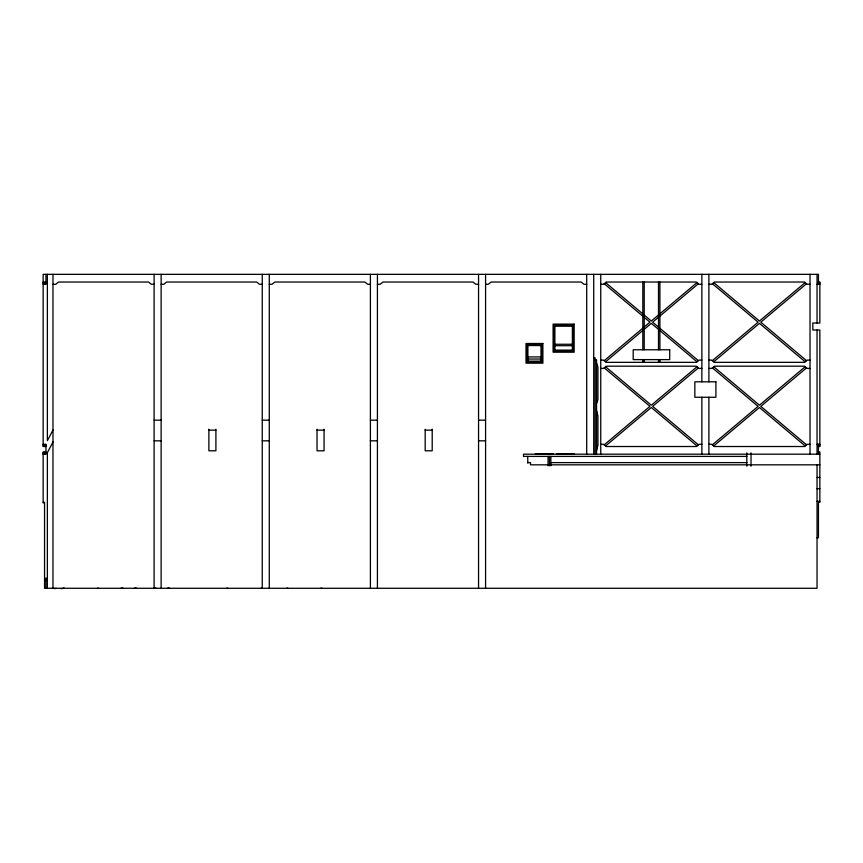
<?xml version="1.0" encoding="UTF-8"?>
<svg xmlns="http://www.w3.org/2000/svg" width="863" height="863" viewBox="0 0 863 863"><rect width="100%" height="100%" fill="white"/><g stroke="black" fill="none" stroke-linecap="round" stroke-linejoin="round"><path stroke-width="1.29" d="M596.527 450.842L597.94 445.168L597.94 415.966L596.527 410.292M596.527 403.604L597.94 399.547L597.94 367.109L596.527 363.053M52.977 430.044L47.368 440.659L47.368 274.348M53.031 441.964L47.368 452.665L47.368 588.275M554.024 351.284L554.887 350.108L554.887 326.214L554.024 325.038L573.248 325.038L573.248 351.284L554.024 351.284L554.024 325.038M573.248 351.284L572.385 350.108L572.385 326.214L573.248 325.038M527.088 362.104L527.897 361.144L527.897 345.534L527.088 344.574L541.813 344.574L541.813 362.104L527.088 362.104L527.088 344.574M541.813 362.104L541.004 361.144L541.004 345.534L541.813 344.574M604.219 360.669L642.816 328.188M644.219 327.001L649.947 322.179L644.219 317.368M658.501 314.984L651.306 321.036L644.219 315.071M659.904 313.808L697.013 282.579M605.599 361.791L642.816 330.475M644.219 329.299L651.306 323.334L658.501 329.386M658.501 317.271L652.665 322.179L658.501 327.099M659.904 316.095L698.404 283.7M604.219 444.833L649.947 406.354L604.219 367.875M697.013 366.753L651.306 405.211L605.599 366.753M605.599 445.955L651.306 407.498L697.013 445.955M698.404 367.875L652.665 406.354L698.404 444.833M712.363 360.669L758.092 322.179L712.363 283.7M805.157 282.579L759.451 321.036L713.755 282.579M713.755 361.791L759.451 323.334L805.157 361.791M806.549 283.7L760.81 322.179L806.549 360.669M712.363 444.833L758.092 406.354L712.363 367.875M805.157 366.753L759.451 405.211L713.755 366.753M713.755 445.955L759.451 407.498L805.157 445.955M806.549 367.875L760.81 406.354L806.549 444.833M121.845 588.21L120.917 588.21M123.096 588.21L122.179 588.21M135.351 588.21L134.434 588.21M136.613 588.21L135.685 588.21M154.844 588.21L153.916 588.21M156.106 588.21L155.178 588.21M168.35 588.21L167.433 588.21M169.612 588.21L168.684 588.21M64.466 588.21L63.506 588.21M98.63 588.21L97.67 588.21M227.875 588.21L226.915 588.21M262.039 588.21L261.09 588.21M287.789 588.21L286.829 588.21M321.953 588.21L320.993 588.21M54.25 588.652L56.224 588.372M61.284 588.652L63.247 588.372M43.15 282.028L45.955 282.028M818.448 282.028L819.85 282.028L819.85 323.01L812.827 323.01L812.827 330.033L819.85 330.033L819.85 446.516L818.448 446.516M43.15 282.579L45.955 282.579M818.448 282.579L819.85 282.579M43.15 283.7L45.955 283.7M818.448 283.7L819.85 283.7M43.15 284.261L45.955 284.261L45.955 274.348M52.977 284.261L55.761 284.261L58.533 282.028L148.555 282.028L151.327 284.261L154.11 284.261M161.133 284.261L163.905 284.261L166.678 282.028L256.699 282.028L259.483 284.261L262.255 284.261M269.278 284.261L272.05 284.261L274.833 282.028L364.855 282.028L367.627 284.261L370.4 284.261M377.422 284.261L380.205 284.261L382.978 282.028L473 282.028L475.772 284.261L478.555 284.261M485.578 284.261L488.35 284.261L491.123 282.028L581.144 282.028L583.927 284.261L586.7 284.261M600.745 284.261L603.517 284.261L606.301 282.028L696.322 282.028L699.095 284.261L701.867 284.261M708.89 284.261L711.673 284.261L714.445 282.028L804.467 282.028L807.239 284.261L810.023 284.261M817.045 284.261L819.85 284.261M554.887 326.214L572.385 326.214M554.887 344.261L572.385 344.261M527.897 345.534L541.004 345.534M554.887 345.707L572.385 345.707M554.887 350.108L572.385 350.108M527.897 356.926L541.004 356.926M593.722 357.789L595.125 357.789L595.125 454.186M527.897 359.03L541.004 359.03M595.125 359.731L596.527 359.731L596.527 454.186M600.745 360.108L603.517 360.108L606.301 362.341L696.322 362.341L699.095 360.108L701.867 360.108M708.89 360.108L711.673 360.108L714.445 362.341L804.467 362.341L807.239 360.108L810.023 360.108M527.897 361.144L541.004 361.144M600.745 368.436L603.517 368.436L606.301 366.192L696.322 366.192L699.095 368.436L701.867 368.436M708.89 368.436L711.673 368.436L714.445 366.192L804.467 366.192L807.239 368.436L810.023 368.436M154.11 420.173L161.133 420.173M262.255 420.173L269.278 420.173M370.4 420.173L377.422 420.173M478.555 420.173L485.578 420.173M208.878 430.152L215.901 430.152M317.034 430.152L324.057 430.152M425.179 430.152L432.201 430.152M154.11 440.82L161.133 440.82M262.255 440.82L269.278 440.82M370.4 440.82L377.422 440.82M478.555 440.82L485.578 440.82M43.15 444.272L45.955 444.272L45.955 454.186L43.15 454.186M600.745 444.272L603.517 444.272L606.301 446.516L696.322 446.516L699.095 444.272L701.867 444.272M708.89 444.272L711.673 444.272L714.445 446.516L804.467 446.516L807.239 444.272L810.023 444.272M817.045 444.272L819.85 444.272M43.15 444.833L45.955 444.833M818.448 444.833L819.85 444.833M43.15 445.955L45.955 445.955M818.448 445.955L819.85 445.955M45.955 446.516L43.15 446.516L43.15 274.348L818.448 274.348L818.448 284.261M45.955 451.953L43.15 451.953L43.15 502.838L44.552 502.838M818.448 451.953L819.85 451.953L819.85 502.277L818.448 502.277L818.448 537.757L817.045 537.757M43.15 452.503L45.955 452.503M43.15 453.625L45.955 453.625M535.416 453.69L553.205 453.69M556.484 453.69L574.273 453.69M819.85 454.186L523.496 454.186L523.496 456.408L746.819 456.408M527.714 462.611L530.518 462.611L530.518 464.823L819.85 464.823M746.819 462.611L550.173 462.611L550.173 465.297M817.207 477.466L819.85 477.466M817.045 488.706L819.85 488.706M817.045 501.306L819.85 501.306M43.15 502.277L44.552 502.277L44.552 588.275L817.045 588.275L817.045 464.823M44.552 578.361L47.368 578.361M44.552 578.922L45.955 578.922M44.552 580.044L45.955 580.044M44.552 580.605L45.955 580.605M605.599 282.579L642.816 313.895M659.904 328.274L698.404 360.669M604.219 283.7L642.816 316.182M659.904 330.561L697.013 361.791M818.448 444.272L818.448 454.186M817.045 274.348L817.045 323.01M817.045 330.033L817.045 454.186M810.023 274.348L810.023 454.186M751.026 452.892L751.026 466.193M746.819 452.892L746.819 466.193M708.89 274.348L708.89 381.813M708.89 397.26L708.89 454.186M701.867 274.348L701.867 381.813M701.867 397.26L701.867 454.186M659.904 282.028L659.904 349.774M659.904 359.612L659.904 362.341M658.501 282.028L658.501 349.774M658.501 359.612L658.501 362.341M644.219 282.028L644.219 349.774M644.219 359.612L644.219 362.341M642.816 282.028L642.816 349.774M642.816 359.612L642.816 362.341M600.745 274.348L600.745 454.186M593.722 274.348L593.722 454.186M586.7 274.348L586.7 454.186M550.874 456.408L550.874 465.793M549.461 456.408L549.461 465.793M548.059 456.408L548.059 465.793M527.714 456.408L527.8 463.107M485.578 274.348L485.578 588.275M478.555 274.348L478.555 588.275M432.201 429.245L432.201 450.799L425.179 450.799L425.179 429.245M377.422 274.348L377.422 588.275M370.4 274.348L370.4 588.275M324.057 429.245L324.057 450.799L317.034 450.799L317.034 429.245M269.278 274.348L269.278 588.275M262.255 274.348L262.255 588.275M215.901 429.245L215.901 450.799L208.878 450.799L208.878 429.245M161.133 274.348L161.133 588.275M154.11 274.348L154.11 588.275M52.977 274.348L52.977 588.275M45.955 578.361L45.955 588.275M574.165 324.11L553.097 324.11L553.097 352.201L574.165 352.201L574.165 324.11M542.881 343.506L526.02 343.506L526.02 363.172L542.881 363.172L542.881 343.506M669.71 349.774L633.194 349.774L633.194 359.612L669.71 359.612L669.71 349.774M715.912 381.813L694.844 381.813L694.844 397.26L715.912 397.26L715.912 381.813"/></g></svg>
